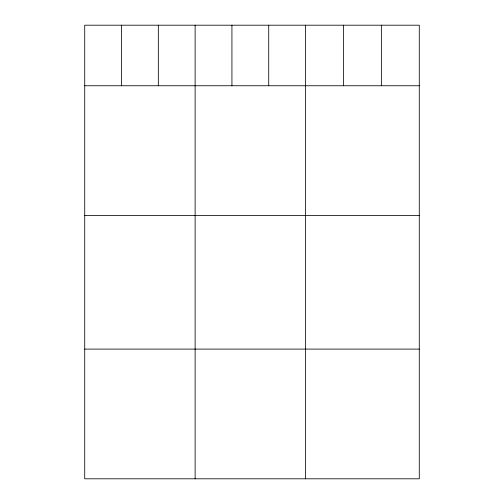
<?xml version="1.0" encoding="UTF-8"?>
<svg xmlns="http://www.w3.org/2000/svg" width="504" height="504" viewBox="0 0 504 504"><rect width="100%" height="100%" fill="white"/><g stroke="black" fill="none" stroke-linecap="round" stroke-linejoin="round"><path stroke-width="0.76" d="M419.278 85.749L419.278 478.8L84.722 478.8L84.722 25.2L419.278 25.2L419.278 85.749L84.722 85.749M84.722 215.46L419.278 215.46M84.722 349.096L419.278 349.096M381.364 25.2L381.364 85.749M343.445 25.2L343.445 85.749M305.531 25.2L305.531 478.8M268.726 25.2L268.726 85.749M231.928 25.2L231.928 85.749M195.124 25.2L195.124 478.8M158.325 25.2L158.325 85.749M121.521 25.2L121.521 85.749"/></g></svg>
